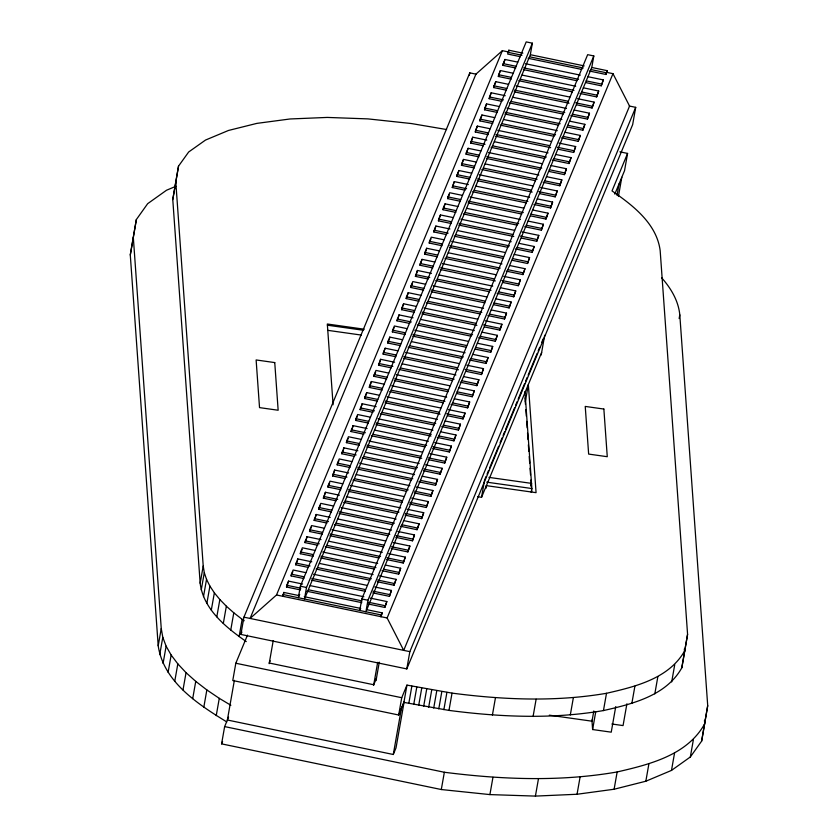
<?xml version="1.0" encoding="UTF-8"?>
<svg xmlns="http://www.w3.org/2000/svg" width="838" height="838" viewBox="0 0 838 838"><rect width="100%" height="100%" fill="white"/><g stroke="black" fill="none" stroke-linecap="round" stroke-linejoin="round"><path stroke-width="1.26" d="M226.763 721.927C197.957 704.182 163.651 682.059 158.204 645.815L130.288 254.972L136.353 219.556L147.666 203.676L166.511 190.247L175.844 186.308M130.288 254.972L136.353 219.556M246.278 641.594C226.051 627.421 203.435 609.456 200.167 583.269L172.775 199.57L178.525 166.133L188.655 152.003L205.53 140.051L228.502 130.456L256.889 123.375L290.032 118.975L327.27 117.425L367.934 118.891L411.353 123.542L446.602 129.534M172.775 199.57L178.525 166.133M247.482 635.11L235.813 663.235L232.765 680.519L398.679 715.003L403.906 702.391L448.979 710.404C500.171 717.087 552.368 719.318 603.454 710.572C632.376 703.951 666.241 695.77 681.818 667.802L687.579 634.366L660.176 250.677C656.73 223.599 632.931 205.425 612.023 190.917L627.578 153.427L619.921 151.835M681.818 667.802L687.579 634.366M228.554 717.16L224.636 726.598L221.588 743.872L441.301 789.532L489.905 794.592L535.409 796.1L577.047 794.256L614.107 789.239L645.836 781.226L671.489 770.415L690.334 756.976L701.647 741.096L707.712 705.68L679.796 314.837C678.434 300.737 670.861 288.104 661.58 277.734M701.647 741.096L707.712 705.68M158.204 645.815L161.252 628.531L133.336 237.688M159.744 654.604L162.792 637.32L161.252 628.531M163.075 663.445L166.123 646.171L162.792 637.32M168.113 672.317L171.151 655.033L166.123 646.171M174.775 681.158L177.824 663.874L171.151 655.033M200.167 583.269L203.215 565.985L175.812 182.296M182.998 689.946L186.046 672.673L177.824 663.874M201.246 589.942L204.294 572.658L203.215 565.985M203.487 596.646L206.536 579.372L204.294 572.658M206.86 603.381L209.909 586.097L206.536 579.372M192.698 698.651L195.746 681.367L186.046 672.673M211.312 610.106L214.36 592.833L209.909 586.097M216.812 616.82L219.86 599.537L214.36 592.833M203.812 707.22L206.85 689.936L195.746 681.367M223.306 623.482L226.354 606.209L219.86 599.537M230.754 630.082L233.792 612.808L226.354 606.209M216.235 715.621L219.284 698.337L206.85 689.936M239.102 636.608L242.151 619.324L233.792 612.808M629.328 106.017L635.707 107.348L632.659 124.621L406.797 668.923L240.883 634.439L243.931 617.166L469.793 72.864L476.173 74.194M234.368 680.33L227.37 720.01L393.284 754.493L396.018 747.905L404.136 701.835L401.412 708.414L393.284 754.493M269.155 663.686L273.219 640.641M282.657 596.247L283.831 592.435L299.145 595.629M283.516 594.163L283.831 592.435M300.538 589.931L286.491 587.009L286.795 585.28L288.523 581.111L302.57 584.034M288.22 582.839L288.523 581.111M303.869 578.566L291.1 575.905L291.404 574.177L293.132 570.008L305.901 572.668M308.478 567.452L295.709 564.802L297.741 558.904L311.788 561.827M297.438 560.632L297.741 558.904M313.087 556.348L300.318 553.698L300.622 551.97L302.35 547.801L315.119 550.451M317.696 545.245L304.927 542.595L306.959 536.697L321.006 539.609M306.656 538.425L306.959 536.697M322.295 534.141L309.536 531.481L309.84 529.763L311.568 525.583L324.337 528.244M532.36 43.178L306.499 587.48L304.466 598.992L530.328 54.7L532.36 43.178L526.212 41.9L300.35 586.202L298.328 597.714L299.69 594.425M326.904 523.038L314.135 520.377L316.177 514.48L330.224 517.402M315.874 516.208L316.177 514.48M331.513 511.924L318.744 509.274L319.048 507.545L320.786 503.376L333.555 506.026M336.122 500.82L323.353 498.17L325.395 492.273L339.432 495.195M325.081 494.001L325.395 492.273M340.731 489.717L327.962 487.067L328.266 485.338L330.004 481.169L342.763 483.819M345.34 478.613L332.571 475.963L334.603 470.055L348.65 472.978M334.299 471.784L334.603 470.055M349.949 467.51L337.18 464.849L337.484 463.121L339.212 458.952L351.981 461.612M354.558 456.406L341.789 453.746L343.821 447.848L357.868 450.771M343.517 449.577L343.821 447.848M359.167 445.292L346.398 442.642L346.702 440.914L348.43 436.745L361.199 439.395M363.776 434.189L351.007 431.539L353.039 425.641L367.086 428.553M352.735 427.37L353.039 425.641M368.385 423.085L355.616 420.435L355.92 418.707L357.648 414.538L370.417 417.188M372.868 412.286L360.099 409.635L362.131 403.738L376.178 406.65M361.827 405.466L362.131 403.738M377.467 401.182L364.698 398.532L365.012 396.803L366.74 392.634L379.509 395.285M366.74 392.634L364.698 398.532M382.076 390.079L369.307 387.418L369.61 385.69L371.349 381.52L384.118 384.181M371.045 383.249L371.349 381.52M386.685 378.975L373.916 376.314L374.219 374.586L375.958 370.417L388.727 373.078M391.294 367.861L378.525 365.211L380.567 359.313L394.604 362.236M380.253 361.042L380.567 359.313M395.903 356.758L383.134 354.107L383.437 352.379L385.166 348.21L397.935 350.86M385.166 348.21L383.134 354.107M400.512 345.654L387.743 343.004L388.046 341.276L389.775 337.106L402.544 339.757M389.471 338.835L389.775 337.106M405.121 334.551L392.352 331.89L392.655 330.172L394.384 325.992L407.153 328.653M409.73 323.447L396.961 320.786L398.993 314.889L413.04 317.812M398.689 316.617L398.993 314.889M414.339 312.333L401.57 309.683L401.873 307.955L403.602 303.785L416.371 306.436M403.602 303.785L401.57 309.683M418.948 301.23L406.179 298.579L406.482 296.851L408.211 292.682L420.98 295.332M407.907 294.41L408.211 292.682M423.557 290.126L410.788 287.476L411.091 285.748L412.82 281.578L425.589 284.229M428.166 279.023L415.397 276.372L417.429 270.464L431.476 273.387M417.125 272.193L417.429 270.464M432.775 267.919L420.006 265.258L420.309 263.53L422.038 259.361L434.807 262.022M593.807 55.947L367.945 600.249L365.913 611.771L591.775 67.469L593.807 55.947L587.658 54.669L361.807 598.971L359.774 610.493L360.686 608.294M422.038 259.361L420.006 265.258M437.373 256.816L424.615 254.155L424.918 252.427L426.647 248.258L439.416 250.908M426.343 249.986L426.647 248.258M441.982 245.702L429.213 243.051L429.527 241.323L431.256 237.154L444.025 239.804M446.591 234.598L433.822 231.948L435.865 226.051L449.912 228.963M435.865 226.051L433.822 231.948M451.2 223.495L438.431 220.844L438.735 219.116L440.474 214.947L453.243 217.597M440.474 214.947L438.431 220.844M455.809 212.391L443.04 209.73L443.344 208.002L445.083 203.833L457.841 206.494M445.083 203.833L443.04 209.73M469.353 75.336L469.793 72.864M460.418 201.288L447.649 198.627L447.953 196.899L449.681 192.73L462.45 195.39M465.027 190.174L452.258 187.523L454.29 181.626L468.337 184.549M454.29 181.626L452.258 187.523M469.636 179.07L456.867 176.42L457.171 174.692L458.899 170.523L471.668 173.173M458.899 170.523L456.867 176.42M382.149 612.871L380.976 616.684L382.149 612.871L366.824 609.687M474.245 167.967L461.476 165.316L461.78 163.588L463.508 159.419L476.277 162.069M463.508 159.419L461.476 165.316M368.207 603.999L384.81 607.445L386.842 601.548L370.249 598.102M386.842 601.548L384.81 607.445M478.854 156.863L466.085 154.202L466.389 152.485L468.117 148.305L480.886 150.966M468.117 148.305L466.085 154.202M373.622 685.39L377.676 662.355M372.816 592.895L389.419 596.342L391.451 590.444L374.848 586.998M391.451 590.444L389.419 596.342M483.463 145.76L470.694 143.099L472.726 137.202L486.773 140.124M376.032 680.634L379.279 662.167M472.726 137.202L470.694 143.099M377.425 581.782L394.028 585.238L396.06 579.341L379.457 575.884M396.06 579.341L394.028 585.238M488.072 134.646L475.303 131.995L475.607 130.267L477.335 126.098L490.104 128.748M477.335 126.098L475.303 131.995M382.034 570.678L398.637 574.135L400.669 568.237L385.344 565.053M400.669 568.237L398.637 574.135M492.681 123.542L479.912 120.892L480.216 119.164L481.944 114.995L494.713 117.645M481.944 114.995L479.912 120.892M386.643 559.575L403.246 563.021L405.278 557.123L388.675 553.677M405.278 557.123L403.246 563.021M497.29 112.439L484.521 109.788L484.825 108.06L486.553 103.891L499.322 106.541M486.553 103.891L484.521 109.788M391.252 548.471L407.855 551.917L409.887 546.02L393.284 542.574M409.887 546.02L407.855 551.917M501.889 101.335L489.13 98.685L491.162 92.788L505.209 95.7M491.162 92.788L489.13 98.685M395.861 537.368L412.464 540.814L414.496 534.916L397.893 531.47M414.496 534.916L412.464 540.814M506.498 90.232L493.729 87.571L494.043 85.843L495.771 81.674L508.54 84.334M495.771 81.674L493.729 87.571M400.47 526.264L417.062 529.71L419.105 523.813L403.78 520.628M419.105 523.813L417.062 529.71M511.107 79.128L498.338 76.468L498.641 74.739L500.38 70.57L513.149 73.22M500.38 70.57L498.338 76.468M405.079 515.15L421.671 518.607L423.714 512.709L407.111 509.253M423.714 512.709L421.671 518.607M515.716 68.014L502.947 65.364L503.25 63.636L504.989 59.467L517.758 62.117M504.989 59.467L502.947 65.364M409.688 504.047L426.28 507.503L428.323 501.595L411.72 498.149M428.323 501.595L426.28 507.503M522.86 53.15L508.823 50.228L507.65 54.041L520.419 56.691M508.519 51.956L508.823 50.228M414.297 492.943L430.889 496.389L432.921 490.492L416.329 487.046M432.921 490.492L430.889 496.389M418.895 481.84L435.498 485.286L437.53 479.388L422.216 476.204M437.53 479.388L435.498 485.286M423.504 470.736L440.107 474.182L442.139 468.285L425.547 464.839M398.679 715.003L401.727 697.719L406.954 685.107L452.028 693.12C503.209 699.803 555.416 702.035 606.503 693.288C635.424 686.678 669.29 678.497 684.866 650.518M406.797 668.923L409.845 651.65L635.707 107.348M442.139 468.285L440.107 474.182M428.113 459.622L444.716 463.079L446.748 457.181L430.156 453.725M446.748 457.181L444.716 463.079M403.906 702.391L406.954 685.107M432.722 448.519L449.325 451.975L451.357 446.078L434.765 442.621M451.357 446.078L449.325 451.975M437.331 437.415L453.934 440.861L455.966 434.964L440.641 431.78M455.966 434.964L453.934 440.861M408.808 703.417L411.856 686.133M441.815 426.615L458.417 430.072L460.45 424.175L445.125 420.98M460.45 424.175L458.417 430.072M447.702 415.774L463.026 418.958L465.059 413.061L448.456 409.614M413.742 704.402L416.79 687.129M465.059 413.061L463.026 418.958M451.033 404.408L467.625 407.855L469.668 401.957L454.343 398.773M469.668 401.957L467.625 407.855M456.92 393.567L472.234 396.751L474.277 390.854L458.952 387.669M418.696 705.366L421.744 688.092M474.277 390.854L472.234 396.751M460.251 382.191L476.843 385.648L478.886 379.75L463.561 376.566M478.886 379.75L476.843 385.648M466.127 371.36L481.452 374.544L483.495 368.647L466.892 365.19M423.672 706.298L426.72 689.014M483.495 368.647L481.452 374.544M469.469 359.984L486.061 363.43L488.093 357.533L472.779 354.348M488.093 357.533L486.061 363.43M475.345 349.142L490.67 352.327L492.702 346.429L477.388 343.245M428.689 707.188L431.727 689.915M492.702 346.429L490.67 352.327M478.676 337.777L495.279 341.223L497.311 335.326L481.997 332.141M497.311 335.326L495.279 341.223M484.563 326.935L499.888 330.12L501.92 324.222L485.328 320.765M433.717 708.047L436.766 690.774M501.92 324.222L499.888 330.12M487.894 315.559L504.497 319.016L506.529 313.119L491.204 309.934M506.529 313.119L504.497 319.016M493.781 304.718L509.106 307.913L511.138 302.005L495.813 298.82M438.777 708.875L441.825 691.591M511.138 302.005L509.106 307.913M497.112 293.352L513.715 296.799L515.747 290.901L500.422 287.717M515.747 290.901L513.715 296.799M502.999 282.511L518.324 285.695L520.356 279.798L503.753 276.351M443.868 709.66L446.916 692.377M477.691 496.567L481.525 497.363L484.574 480.08L486.071 476.466M520.356 279.798L518.324 285.695M506.33 271.145L522.933 274.592L524.965 268.694L509.64 265.51M486.354 485.715L485.925 488.177L486.386 485.652L536.069 492.66L528.349 384.516L525.3 401.8M524.965 268.694L522.933 274.592M512.217 260.304L527.542 263.488L529.574 257.591L514.249 254.406M448.979 710.404L452.028 693.12M529.574 257.591L527.542 263.488M515.548 248.928L532.14 252.385L534.183 246.487L518.858 243.303M534.183 246.487L532.14 252.385M521.435 238.086L536.749 241.271L538.792 235.373L522.189 231.927M538.792 235.373L536.749 241.271M441.301 789.532L444.35 772.259C501.627 779.55 560.035 781.896 617.156 771.955C649.502 764.476 687.359 755.174 704.685 723.812M524.766 226.721L541.358 230.167L543.401 224.27L528.076 221.085M543.401 224.27L541.358 230.167M530.643 215.879L545.967 219.064L548 213.166L532.685 209.982M548 213.166L545.967 219.064M533.974 204.503L550.576 207.96L552.609 202.063L537.294 198.878M552.609 202.063L550.576 207.96M539.861 193.672L555.185 196.857L557.218 190.959L540.625 187.503M557.218 190.959L555.185 196.857M543.192 182.296L559.794 185.743L561.827 179.845L546.512 176.661M561.827 179.845L559.794 185.743M549.079 171.455L564.403 174.639L566.436 168.742L551.111 165.557M566.436 168.742L564.403 174.639M552.41 160.089L569.012 163.536L571.045 157.638L555.72 154.454M571.045 157.638L569.012 163.536M558.297 149.248L573.621 152.432L575.654 146.535L559.051 143.089M575.654 146.535L573.621 152.432M561.628 137.872L578.23 141.329L580.263 135.431L564.938 132.247M541.201 354.977L544.679 335.231M580.263 135.431L578.23 141.329M567.515 127.041L582.839 130.225L584.872 124.328L569.547 121.133M584.872 124.328L582.839 130.225M570.846 115.665L587.448 119.111L589.481 113.214L574.156 110.029M589.481 113.214L587.448 119.111M576.733 104.823L592.047 108.008L594.09 102.11L577.487 98.664M594.09 102.11L592.047 108.008M580.064 93.458L596.656 96.904L598.699 91.007L583.374 87.822M598.699 91.007L596.656 96.904M585.951 82.616L601.265 85.801L603.308 79.903L587.983 76.719M531.512 483.379L531.062 485.893L531.512 483.379L488.942 477.377M603.308 79.903L601.265 85.801M492.409 715.044L495.457 697.771M589.365 71.02L605.968 74.477L607.141 70.664L591.817 67.48M607.141 70.664L605.968 74.477M489.905 794.592L492.954 777.308M617.04 195.39L619.073 183.868M618.413 196.49L621.806 177.289M627.578 153.427L624.53 170.701L614.809 194.133M533.073 716.511L536.121 699.238M535.409 796.1L538.457 778.816M570.311 714.971L573.36 697.687M577.047 794.256L580.095 776.973M593.817 710.959L592.016 721.193L549.33 715.17M615.752 706.57L611.237 732.171L592.613 729.542L595.776 711.619M603.454 710.572L606.503 693.288M679.147 318.545L679.796 314.837M626.897 703.826L623.063 725.582L611.887 724.001M614.107 789.239L617.156 771.955M631.842 703.491L634.89 686.207M654.813 693.885L657.861 676.612M645.836 781.226L648.874 763.952M671.688 681.933L674.737 664.66M671.489 770.415L674.538 753.132M690.334 756.976L693.382 739.692M531.187 492.377L531.879 488.533L524.944 391.493M240.883 634.439L241.889 632.03M502.371 50.678L475.932 74.142L250.08 618.444L276.509 594.98L502.371 50.678L508.729 51.998M286.491 587.009L287.79 583.887M291.1 575.905L292.829 571.736M295.709 564.802L297.008 561.67M300.318 553.698L302.047 549.529M304.927 542.595L306.216 539.463M309.536 531.481L311.265 527.312M314.135 520.377L315.434 517.256M318.744 509.274L320.483 505.105M323.353 498.17L324.652 495.038M327.962 487.067L329.69 482.898M332.571 475.963L333.87 472.831M337.18 464.849L338.908 460.68M341.789 453.746L343.088 450.624M346.398 442.642L348.126 438.473M351.007 431.539L352.306 428.407M355.616 420.435L357.344 416.266M360.099 409.635L361.388 406.503M369.307 387.418L370.606 384.296M373.916 376.314L375.654 372.145M378.525 365.211L379.824 362.079M387.743 343.004L389.041 339.872M392.352 331.89L394.08 327.721M396.961 320.786L398.26 317.665M406.179 298.579L407.478 295.447M410.788 287.476L412.516 283.307M415.397 276.372L416.696 273.24M424.615 254.155L425.903 251.033M429.213 243.051L430.952 238.882M447.649 198.627L449.378 194.458M221.588 743.872L222.573 741.515M270.182 660.847L269.27 663.036L373.727 684.751L376.461 678.172M612.976 73.671L629.558 106.07L403.707 650.372L387.125 617.962L612.976 73.671L606.618 72.34M487.077 474.046L488.575 470.422M489.581 468.013L498.6 446.287M500.097 442.663L502.098 437.834M503.104 435.414L504.612 431.8M505.607 429.381L514.626 407.656M515.632 405.246L517.13 401.622M518.135 399.202L524.64 383.511M525.646 381.101L527.144 377.477M528.149 375.068L537.168 353.332M538.164 350.923L539.672 347.299M541.673 342.47L543.181 338.845M481.525 497.363L541.631 352.505M364.268 329.219L327.323 324.002L333.084 404.785M327.407 325.196L363.524 330.287M327.773 330.34L361.304 335.074M486.731 482.164L531.879 488.533M530.527 54.742L584.159 65.888M507.954 52.312L522.001 55.235M529.658 56.827L583.29 67.972M590.947 69.564L606.272 72.749M528.076 58.283L581.708 69.428M525.416 63.709L580.315 75.127M503.25 63.636L516.019 66.286M523.687 67.878L578.587 79.296M586.254 80.888L601.569 84.072M523.383 69.606L577.005 80.752M522.084 75.085L575.716 86.23M498.641 74.739L511.41 77.4M520.356 79.254L573.978 90.399M581.645 91.991L596.97 95.176M518.774 80.72L572.396 91.866M516.198 85.926L569.83 97.072M494.043 85.843L506.801 88.503M514.469 90.095L568.101 101.241M575.758 102.833L592.361 106.279M514.165 91.824L569.065 103.231M512.866 97.292L566.498 108.437M489.434 96.957L503.47 99.869M511.138 101.461L564.77 112.606M572.427 114.198L587.752 117.383M509.556 102.927L563.188 114.073M506.98 108.133L561.889 119.541M484.825 108.06L497.594 110.71M505.251 112.302L560.161 123.72M567.818 125.312L583.143 128.497M504.947 114.031L558.579 125.176M503.648 119.509L557.28 130.655M480.216 119.164L492.985 121.814M501.92 123.678L555.552 134.824M563.209 136.416L578.534 139.6M500.338 125.134L553.97 136.28M497.762 130.34L551.394 141.496M475.607 130.267L488.376 132.928M496.033 134.52L549.665 145.665M557.322 147.258L573.925 150.704M495.729 136.238L550.639 147.656M494.43 141.716L548.062 152.862M470.998 141.371L485.045 144.293M492.702 145.885L546.334 157.031M553.991 158.623L569.316 161.807M491.12 147.352L544.752 158.497M488.544 152.558L542.176 163.703M466.389 152.485L479.158 155.135M486.815 156.727L541.725 168.134M549.382 169.726L564.707 172.911M486.511 158.455L540.143 169.601M485.212 163.923L538.844 175.069M461.78 163.588L474.549 166.238M483.484 168.092L537.116 179.238M544.773 180.84L560.098 184.025M481.902 169.559L535.534 180.704M479.336 174.765L532.958 185.91M457.171 174.692L469.94 177.342M477.597 178.934L531.229 190.079M538.897 191.672L555.489 195.128M477.293 180.662L532.203 192.08M476.005 186.141L529.626 197.286M452.562 185.795L466.609 188.718M474.266 190.31L527.898 201.455M535.555 203.047L550.88 206.232M472.684 191.766L526.316 202.911M470.118 196.982L523.74 208.128M447.953 196.899L460.722 199.559M468.39 201.151L523.289 212.559M530.957 214.151L546.271 217.335M468.086 202.88L521.707 214.025M466.787 208.348L520.408 219.493M443.344 208.002L456.113 210.663M465.059 212.517L518.68 223.662M526.348 225.254L541.662 228.439M463.477 213.983L517.098 225.129M460.9 219.189L514.532 230.335M438.735 219.116L451.504 221.766M459.172 223.358L512.793 234.504M520.461 236.096L537.053 239.542M458.868 225.087L513.767 236.494M457.569 230.555L511.201 241.711M434.126 230.22L448.173 233.142M455.841 234.734L509.462 245.88M517.13 247.472L532.455 250.656M454.259 236.19L507.88 247.336M451.682 241.396L505.314 252.542M429.527 241.323L442.296 243.973M449.954 245.565L503.586 256.711M512.521 258.575L527.846 261.76M449.65 247.294L503.271 258.439M448.351 252.772L501.983 263.918M424.918 252.427L437.687 255.087M446.623 256.941L500.255 268.087M507.912 269.679L523.237 272.863M445.041 258.408L498.673 269.553M442.464 263.614L496.096 274.759M420.309 263.53L433.078 266.191M440.736 267.783L494.368 278.928M502.025 280.521L518.628 283.967M440.432 269.511L495.342 280.919M439.133 274.979L492.765 286.125M415.7 274.644L429.747 277.556M437.405 279.148L491.037 290.294M498.694 291.886L514.019 295.07M435.823 280.615L489.455 291.76M433.246 285.821L486.878 296.966M411.091 285.748L423.86 288.398M431.518 289.99L485.15 301.135M494.085 303L509.41 306.184M431.214 291.718L484.846 302.864M429.915 297.197L483.547 308.342M406.482 296.851L419.251 299.501M428.187 301.366L481.819 312.511M489.476 314.103L504.801 317.288M426.605 302.822L480.237 313.967M424.038 308.028L477.66 319.173M401.873 307.955L414.642 310.605M422.3 312.197L475.932 323.353M483.589 324.945L500.192 328.391M421.996 313.925L476.906 325.343M420.697 319.404L474.329 330.549M397.264 319.058L411.311 321.981M418.969 323.573L472.601 334.718M480.258 336.31L495.583 339.495M417.387 325.039L471.019 336.185M414.82 330.245L468.442 341.391M392.655 330.172L405.424 332.822M413.082 334.414L466.714 345.56M475.649 347.414L490.974 350.598M412.778 336.143L466.41 347.288M411.489 341.611L465.111 352.756M388.046 341.276L400.815 343.926M409.751 345.78L463.383 356.925M471.04 358.517L486.365 361.702M408.169 347.246L461.801 358.392M405.602 352.452L459.224 363.598M383.437 352.379L396.206 355.029M403.874 356.621L457.496 367.767M465.163 369.359L481.756 372.816M403.57 358.35L458.47 369.768M402.271 363.828L455.893 374.974M378.828 363.483L392.875 366.405M400.543 367.997L454.165 379.143M461.832 380.735L477.147 383.919M398.961 369.453L452.583 380.599M396.384 374.67L450.016 385.815M374.219 374.586L386.988 377.247M394.656 378.839L448.278 389.984M457.223 391.838L472.538 395.023M394.352 380.567L447.974 391.713M391.775 385.773L446.685 397.181M369.61 385.69L382.379 388.35M391.325 390.204L444.947 401.35M452.614 402.942L467.939 406.126M389.743 391.671L443.365 402.816M387.166 396.877L440.798 408.022M365.012 396.803L377.781 399.454M385.438 401.046L439.07 412.191M446.727 413.783L463.33 417.23M385.134 402.774L440.034 414.182M383.835 408.242L437.467 419.388M360.403 407.907L374.439 410.819M382.107 412.422L435.739 423.567M443.396 425.159L458.721 428.344M380.525 413.878L434.157 425.023M378.074 418.78L432.984 430.187M355.92 418.707L368.689 421.357M376.346 422.949L431.256 434.356M438.913 435.949L454.238 439.133M376.042 424.677L430.952 436.085M374.743 430.145L428.375 441.301M351.311 429.81L365.358 432.733M373.015 434.325L426.647 445.47M433.026 446.79L449.629 450.247M371.433 435.781L425.065 446.926M368.867 440.987L422.488 452.132M346.702 440.914L359.471 443.564M367.128 445.156L420.76 456.301M428.417 457.894L445.02 461.35M366.824 446.884L421.734 458.302M365.536 452.363L419.157 463.508M342.093 452.017L356.14 454.94M363.797 456.532L417.429 467.677M423.808 469.008L440.411 472.454M362.215 457.998L415.847 469.144M359.649 463.205L414.548 474.612M337.484 463.121L350.253 465.781M357.92 467.374L412.82 478.781M420.477 480.373L435.802 483.557M357.606 469.102L411.238 480.247M356.318 474.57L409.939 485.715M332.875 474.235L346.922 477.147M354.579 478.739L408.211 489.884M414.601 491.215L431.193 494.661M353.008 480.205L406.629 491.351M350.431 485.412L404.063 496.557M328.266 485.338L341.035 487.988M348.702 489.581L402.324 500.726M409.992 502.318L426.584 505.775M348.399 491.309L402.02 502.454M347.1 496.787L400.721 507.933M323.657 496.442L337.704 499.364M345.371 500.956L398.993 512.102M405.383 513.422L421.975 516.878M343.79 502.412L397.411 513.558M341.213 507.619L396.123 519.036M319.048 507.545L331.817 510.195M339.484 511.798L394.384 523.205M402.051 524.798L417.376 527.982M339.181 513.516L392.802 524.672M337.882 518.994L391.514 530.14M314.449 518.649L328.486 521.571M336.153 523.163L389.775 534.309M396.165 535.639L412.767 539.085M334.572 524.63L388.193 535.775M331.995 529.836L385.627 540.981M309.84 529.763L322.609 532.413M330.266 534.005L383.898 545.15M391.556 546.743L408.158 550.189M329.963 535.733L383.595 546.879M328.664 541.201L382.296 552.347M305.231 540.866L319.278 543.778M326.935 545.37L380.567 556.516M386.947 557.846L403.549 561.292M325.354 546.837L378.986 557.982M322.777 552.043L377.687 563.461M300.622 551.97L313.391 554.62M321.048 556.212L375.958 567.63M383.615 569.222L398.94 572.406M320.745 557.94L374.377 569.086M319.446 563.419L373.078 574.564M296.013 563.073L310.06 565.996M317.717 567.588L371.349 578.733M377.729 580.064L394.331 583.51M316.136 569.044L369.768 580.189M313.559 574.26L367.191 585.406M291.404 574.177L304.173 576.837M311.83 578.43L365.462 589.575M373.12 591.167L389.722 594.613M311.526 580.158L365.159 591.303M310.228 585.626L363.86 596.771M300.35 586.202L306.499 587.48M361.807 598.971L367.945 600.249M286.795 585.28L300.842 588.203M308.499 589.795L362.131 600.94M368.511 602.271L385.113 605.717M306.918 591.261L361.827 602.669M304.257 596.687L360.434 608.367M282.961 594.53L381.28 614.956M276.509 594.98L387.125 617.962M243.931 617.166L409.845 651.65M235.813 663.235L401.727 697.719M224.636 726.598L444.35 772.259M219.284 698.337L230.859 705.271M242.151 619.324L244.204 620.749M704.475 720.355L704.664 722.964M684.342 649.031L684.531 651.65M591.932 720.01L592.613 729.542M525.028 397.903L525.489 404.408M525.855 409.614L526.327 416.13M526.693 421.346L527.165 427.862M527.531 433.068L528.003 439.583M528.369 444.8L528.841 451.305M529.207 456.521L529.679 463.037M530.045 468.243L530.517 474.758M530.883 479.975L531.355 486.49M531.533 489.099L531.721 491.697M274.749 362.582L256.124 359.952L259.529 407.614L278.153 410.243L274.749 362.582M603.863 409.049L585.238 406.42L588.643 454.081L607.267 456.71L603.863 409.049"/></g></svg>
